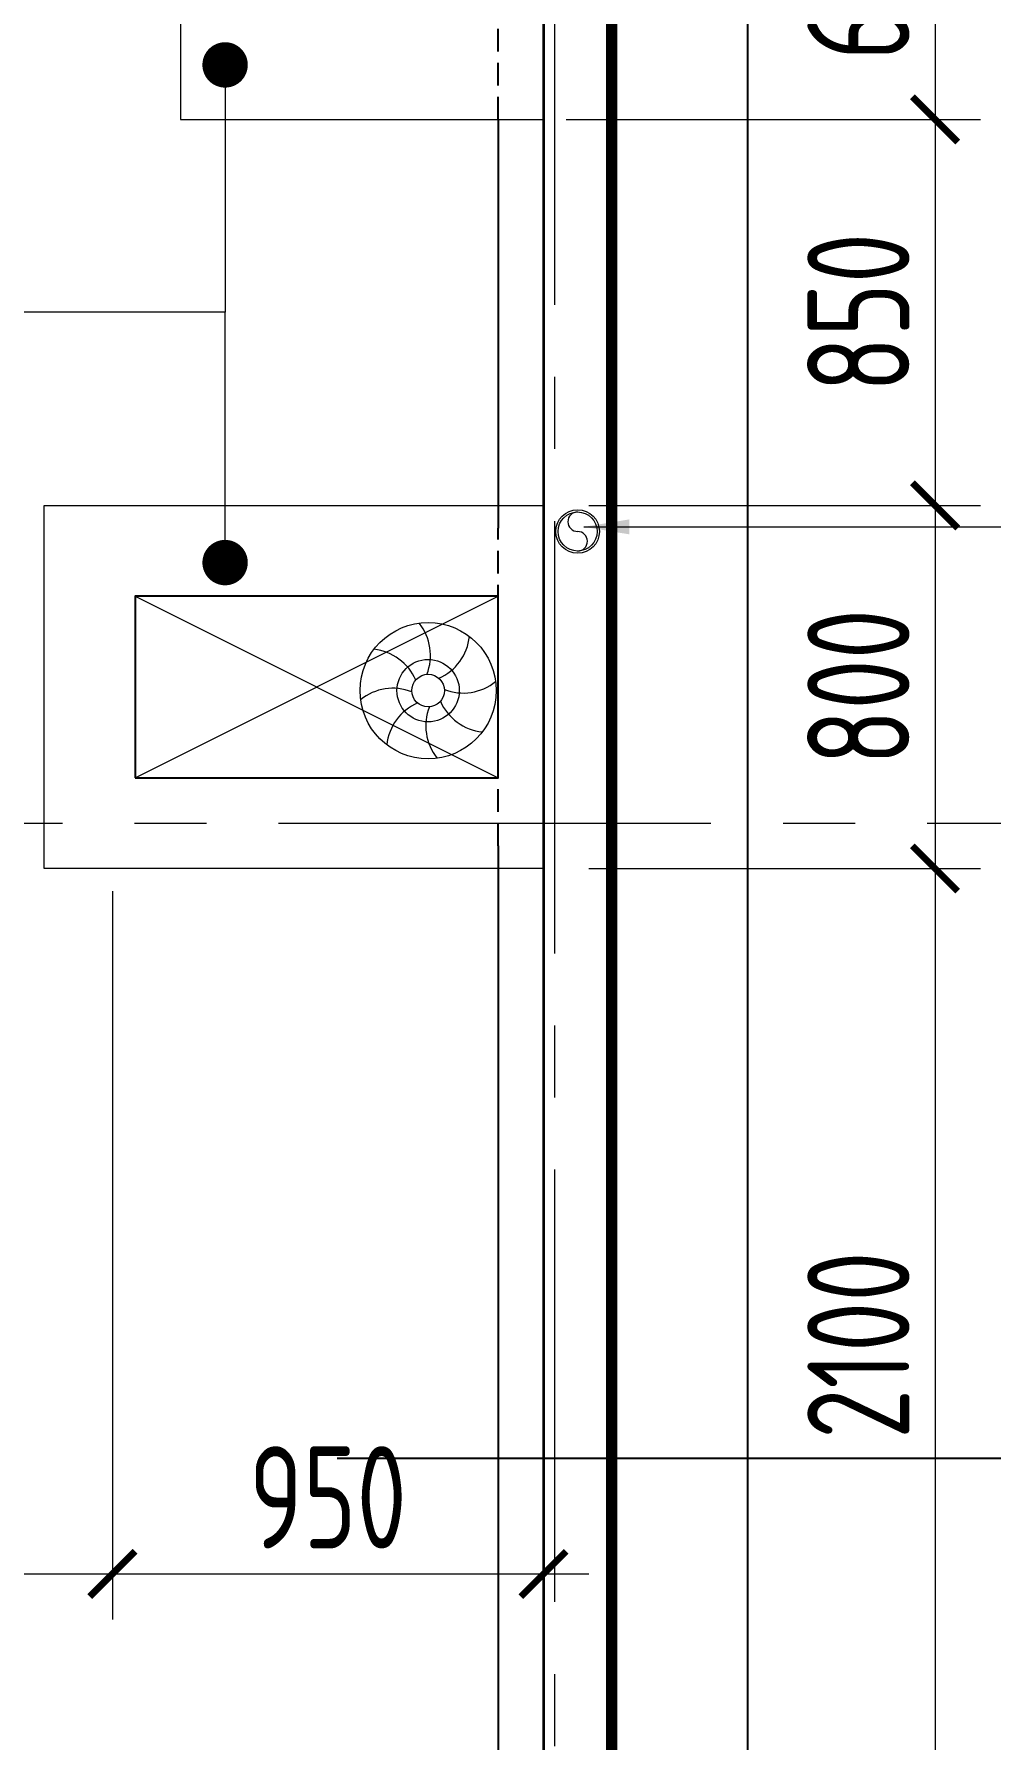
# Model space of a CAD drawing. Header units: millimetres. Extents: x -44713 to 26888, y -13000 to 43000.
# Drawn here: x 13728 to 15836, y 13880 to 17638 of the extents above; entities that cross this region are included whole.
import ezdxf

# ---------------------------------------------------------------- set-up
doc = ezdxf.new("R2010")
doc.units = ezdxf.units.MM
doc.header["$MEASUREMENT"] = 0
doc.header["$PDMODE"] = 1
for name, pattern in [('1735 X DT-5BR-Grids$0$CENTER2', [28.575, 19.05, -3.175, 3.175, -3.175]), ('1735 X DT-5BR-Plot Limit$0$PHANTOM', [2.5, 1.25, -0.25, 0.25, -0.25, 0.25, -0.25]), ('1735 X DT-5BR-RFP$0$HIDDEN', [0.375, 0.25, -0.125])]:
    doc.linetypes.add(name, pattern=pattern)
for name, color, linetype in [('00-First Floor Projection', 1, 'Continuous'), ('1735 X DT-5BR-Plot Limit$0$Z-BUILDING SETBACK', 150, '1735 X DT-5BR-Plot Limit$0$PHANTOM'), ('1735 X DT-5BR-RFP$0$0--STR UPSTAND', 253, 'Continuous')]:
    doc.layers.add(name, color=color, linetype=linetype)
for name, color, linetype, lineweight in [('05--LEADER', 8, 'Continuous', 13), ('05--TEXT-2', 2, 'Continuous', 25), ('07--DIM-2', 2, 'Continuous', 25), ('1735 X DT-5BR-Grids$0$03--GRID', 252, '1735 X DT-5BR-Grids$0$CENTER2', 5), ('1735 X DT-5BR-Grids$0$08--MAIN SECT REF', 7, 'Continuous', 25), ('1735 X DT-5BR-RFP$0$0-MEP', 251, 'Continuous', 20), ('1735 X DT-5BR-RFP$0$F--BLOCKWALL-1', 9, 'Continuous', 18), ('1735 X DT-5BR-RFP$0$F--BLOCKWALL-2', 2, 'Continuous', 25), ('1735 X DT-5BR-RFP$0$F--BLOCKWALL-3', 3, 'Continuous', 35), ('1735 X DT-5BR-RFP$0$X--OPENING ON SAME LVL', 1, 'Continuous', 15)]:
    doc.layers.add(name, color=color, linetype=linetype, lineweight=lineweight)
doc.styles.add('ISO', font='isocp2.shx', dxfattribs={"width": 0.8})
doc.dimstyles.new('1-100_AR', dxfattribs={"dimtxt": 225, "dimasz": 100, "dimexe": 100, "dimexo": 100, "dimgap": 0, "dimtad": 0, "dimdec": 0, "dimzin": 12, "dimdsep": 46, "dimtxsty": 'ISO', "dimblk": 'ARCHTICK', "dimcen": 100, "dimdle": 100, "dimclrd": 8, "dimclre": 9, "dimclrt": 2, "dimadec": 0, "dimazin": 0, "dimtfac": 1, "dimtdec": 0, "dimtmove": 0, "dimatfit": 2, "dimldrblk": 'ARCHTICK', "dimfxl": 1, "dimtvp": 0.75, "dimtolj": 1, "dimtzin": 12, "dimlwd": 9, "dimlwe": 9, "dimarcsym": 0})
doc.dimstyles.new('Copy of 1-100_AR LEADER', dxfattribs={"dimtxt": 200, "dimasz": 100, "dimexe": 100, "dimexo": 100, "dimgap": 0, "dimtad": 0, "dimdec": 0, "dimzin": 12, "dimdsep": 46, "dimtxsty": 'ISO', "dimcen": 150, "dimdle": 100, "dimclrd": 8, "dimclre": 9, "dimclrt": 2, "dimadec": 0, "dimazin": 0, "dimtfac": 1, "dimtdec": 0, "dimtmove": 0, "dimatfit": 2, "dimfxl": 1, "dimtvp": 0.75, "dimtolj": 1, "dimtzin": 12, "dimlwd": 9, "dimlwe": 9, "dimarcsym": 0})

# ---------------------------------------------------------------- blocks, each defined once
blk = doc.blocks.new('1735 X DT-5BR-RFP$0$A$C5C490E41')
at = {"linetype": 'Continuous'}
for radius in [150.1, 35.9]:
    blk.add_circle((150.1, 150.1), radius, dxfattribs=at)
for centre, start, end in [((25.2, 196.2), 353.7296, 54.2396), ((94.4, 271), 308.7296, 9.2396), ((29.1, 94.4), 38.7296, 99.2396), ((196.2, 274.9), 263.7296, 324.2396), ((103.9, 25.2), 83.7296, 144.2396), ((205.7, 29.1), 128.7296, 189.2396), ((274.9, 103.9), 173.7296, 234.2396), ((271, 205.7), 218.7296, 279.2396)]:
    blk.add_arc(centre, 113.5, start, end, dxfattribs=at)
blk = doc.blocks.new('1735 X DT-5BR-RFP$0$P331-030UP')
at = {"linetype": 'Continuous'}
blk.add_circle((0, 0), 48, dxfattribs=at)
at = {"linetype": 'Continuous', "ltscale": 0.005}
blk.add_circle((0, 0), 43, dxfattribs=at)
at = {"linetype": 'Continuous'}
for centre, start, end in [((0, 21.5), 90, 270), ((0, -21.5), 270, 90)]:
    blk.add_arc(centre, 21.5, start, end, dxfattribs=at)
blk = doc.blocks.new('1735 X DT-5BR-RFP')
blk.add_lwpolyline([(13950, 16000), (14750, 16000), (14750, 16399.9), (13950, 16399.9)], close=True)
at = {"layer": '1735 X DT-5BR-RFP$0$0--STR UPSTAND', "linetype": '1735 X DT-5BR-RFP$0$HIDDEN', "ltscale": 200}
for p, q in [((14750, 17450), (14750, 18050)), ((14850, 17450), (14850, 18050)), ((14750, 15849.9), (14750, 16549.9))]:
    blk.add_line(p, q, dxfattribs=at)
at = {"layer": '1735 X DT-5BR-RFP$0$0--STR UPSTAND'}
for points in [[(14750, 17450), (14750, 16549.9)], [(14750, 15849.9), (14750, 13650)]]:
    blk.add_lwpolyline(points, dxfattribs=at)
at = {"layer": '1735 X DT-5BR-RFP$0$0-MEP'}
blk.add_circle((14595.7, 16191.8), 68.7, dxfattribs=at)
at = {"layer": '1735 X DT-5BR-RFP$0$F--BLOCKWALL-1'}
for points in [[(14850, 18050), (14050, 18050), (14050, 17450), (14850, 17450)], [(14850, 15799.9), (13750, 15799.9), (13750, 16599.9), (14850, 16599.9)]]:
    blk.add_lwpolyline(points, dxfattribs=at)
at = {"layer": '1735 X DT-5BR-RFP$0$F--BLOCKWALL-2'}
blk.add_lwpolyline([(9700, 9450), (9700, 5450), (15300, 5450), (15300, 23800), (7800, 23800), (7800, 25500), (2700, 25500), (2700, 21100), (3000, 21100)], dxfattribs=at)
at = {"layer": '1735 X DT-5BR-RFP$0$F--BLOCKWALL-3'}
blk.add_lwpolyline([(3150, 20950), (14850, 20950), (14850, 9600), (3150, 9600), (3150, 20100), (3000, 20100), (3000, 9450), (15000, 9450), (15000, 21100), (3000, 21100), (3000, 20950)], close=True, dxfattribs=at)
at = {"layer": '1735 X DT-5BR-RFP$0$X--OPENING ON SAME LVL', "ltscale": 1000}
for p, q in [((13950, 16399.9), (14750, 16000)), ((13950, 16000), (14750, 16399.9))]:
    blk.add_line(p, q, dxfattribs=at)
at = {"layer": '1735 X DT-5BR-RFP$0$0-MEP'}
blk.add_blockref('1735 X DT-5BR-RFP$0$P331-030UP', (14925.1, 16542.4), dxfattribs=at)
at = {"layer": '1735 X DT-5BR-RFP$0$0-MEP', "rotation": 344.7221219588207}
blk.add_blockref('1735 X DT-5BR-RFP$0$A$C5C490E41', (14411.4, 16086.6), dxfattribs=at)
blk = doc.blocks.new('_ArchTick')
at = {"color": 0, "const_width": 0.15}
blk.add_lwpolyline([(-0.5, -0.5), (0.5, 0.5)], dxfattribs=at)
blk = doc.blocks.new('*D26')
at = {"layer": '07--DIM-2', "color": 9, "lineweight": 9, "transparency": 16777216}
for p, q in [((13900, 15749.9), (13900, 14145.9)), ((5950.4, 15225), (5950.4, 14145.9))]:
    blk.add_line(p, q, dxfattribs=at)
at = {"layer": '07--DIM-2', "color": 8, "lineweight": 9, "transparency": 16777216}
blk.add_line((5850.4, 14245.9), (14000, 14245.9), dxfattribs=at)
at = {"layer": 'Defpoints', "color": 0, "transparency": 16777216}
for p in [(13900, 15849.9), (5950.4, 15325), (13900, 14245.9)]:
    blk.add_point(p, dxfattribs=at)
at = {"layer": '07--DIM-2', "color": 8, "lineweight": 9, "transparency": 16777216, "xscale": 100, "yscale": 100, "zscale": 100, "rotation": 180}
blk.add_blockref('_ArchTick', (5950.4, 14245.9), dxfattribs=at)
at = {"layer": '07--DIM-2', "color": 8, "lineweight": 9, "transparency": 16777216, "xscale": 100, "yscale": 100, "zscale": 100}
blk.add_blockref('_ArchTick', (13900, 14245.9), dxfattribs=at)
at = {"layer": '07--DIM-2', "color": 2, "transparency": 16777216, "insert": (9925.2, 14414.7), "char_height": 225, "attachment_point": 5, "style": 'ISO'}
blk.add_mtext('\\A1;7950', dxfattribs=at)
blk = doc.blocks.new('*D27')
at = {"layer": '07--DIM-2', "color": 9, "lineweight": 9, "transparency": 16777216}
for p, q in [((14850, 15900), (14850, 14145.9)), ((13900, 15749.9), (13900, 14145.9))]:
    blk.add_line(p, q, dxfattribs=at)
at = {"layer": '07--DIM-2', "color": 8, "lineweight": 9, "transparency": 16777216}
blk.add_line((13800, 14245.9), (14950, 14245.9), dxfattribs=at)
at = {"layer": 'Defpoints', "color": 0, "transparency": 16777216}
for p in [(14850, 16000), (13900, 15849.9), (14850, 14245.9)]:
    blk.add_point(p, dxfattribs=at)
at = {"layer": '07--DIM-2', "color": 8, "lineweight": 9, "transparency": 16777216, "xscale": 100, "yscale": 100, "zscale": 100, "rotation": 180}
blk.add_blockref('_ArchTick', (13900, 14245.9), dxfattribs=at)
at = {"layer": '07--DIM-2', "color": 8, "lineweight": 9, "transparency": 16777216, "xscale": 100, "yscale": 100, "zscale": 100}
blk.add_blockref('_ArchTick', (14850, 14245.9), dxfattribs=at)
at = {"layer": '07--DIM-2', "color": 2, "transparency": 16777216, "insert": (14375, 14414.7), "char_height": 225, "attachment_point": 5, "style": 'ISO'}
blk.add_mtext('\\A1;950', dxfattribs=at)
blk = doc.blocks.new('*D28')
at = {"layer": '07--DIM-2', "color": 8, "lineweight": 9, "transparency": 16777216}
blk.add_line((15712.5, 18150), (15712.5, 17350), dxfattribs=at)
at = {"layer": '07--DIM-2', "color": 9, "lineweight": 9, "transparency": 16777216}
for p, q in [((14900, 18050), (15812.5, 18050)), ((14900, 17450), (15812.5, 17450))]:
    blk.add_line(p, q, dxfattribs=at)
at = {"layer": 'Defpoints', "color": 0, "transparency": 16777216}
for p in [(14800, 18050), (14800, 17450), (15712.5, 17450)]:
    blk.add_point(p, dxfattribs=at)
at = {"layer": '07--DIM-2', "color": 8, "lineweight": 9, "transparency": 16777216, "xscale": 100, "yscale": 100, "zscale": 100}
for p, rotation in [((15712.5, 18050), 90), ((15712.5, 17450), 270)]:
    blk.add_blockref('_ArchTick', p, dxfattribs=dict(at, rotation=rotation))
at = {"layer": '07--DIM-2', "color": 2, "transparency": 16777216, "insert": (15543.7, 17750), "char_height": 225, "attachment_point": 5, "rotation": 90, "style": 'ISO'}
blk.add_mtext('\\A1;600', dxfattribs=at)
blk = doc.blocks.new('*D29')
at = {"layer": '07--DIM-2', "color": 8, "lineweight": 9, "transparency": 16777216}
blk.add_line((15712.5, 17550), (15712.5, 16499.9), dxfattribs=at)
at = {"layer": '07--DIM-2', "color": 9, "lineweight": 9, "transparency": 16777216}
for p, q in [((14900, 17450), (15812.5, 17450)), ((14950, 16599.9), (15812.5, 16599.9))]:
    blk.add_line(p, q, dxfattribs=at)
at = {"layer": 'Defpoints', "color": 0, "transparency": 16777216}
for p in [(14800, 17450), (14850, 16599.9), (15712.5, 16599.9)]:
    blk.add_point(p, dxfattribs=at)
at = {"layer": '07--DIM-2', "color": 8, "lineweight": 9, "transparency": 16777216, "xscale": 100, "yscale": 100, "zscale": 100}
for p, rotation in [((15712.5, 17450), 90), ((15712.5, 16599.9), 270)]:
    blk.add_blockref('_ArchTick', p, dxfattribs=dict(at, rotation=rotation))
at = {"layer": '07--DIM-2', "color": 2, "transparency": 16777216, "insert": (15543.7, 17024.9), "char_height": 225, "attachment_point": 5, "rotation": 90, "style": 'ISO'}
blk.add_mtext('\\A1;850', dxfattribs=at)
blk = doc.blocks.new('*D30')
at = {"layer": '07--DIM-2', "color": 8, "lineweight": 9, "transparency": 16777216}
blk.add_line((15712.5, 16699.9), (15712.5, 15699.9), dxfattribs=at)
at = {"layer": '07--DIM-2', "color": 9, "lineweight": 9, "transparency": 16777216}
for p, q in [((14950, 16599.9), (15812.5, 16599.9)), ((14950, 15799.9), (15812.5, 15799.9))]:
    blk.add_line(p, q, dxfattribs=at)
at = {"layer": 'Defpoints', "color": 0, "transparency": 16777216}
for p in [(14850, 16599.9), (14850, 15799.9), (15712.5, 15799.9)]:
    blk.add_point(p, dxfattribs=at)
at = {"layer": '07--DIM-2', "color": 8, "lineweight": 9, "transparency": 16777216, "xscale": 100, "yscale": 100, "zscale": 100}
for p, rotation in [((15712.5, 16599.9), 90), ((15712.5, 15799.9), 270)]:
    blk.add_blockref('_ArchTick', p, dxfattribs=dict(at, rotation=rotation))
at = {"layer": '07--DIM-2', "color": 2, "transparency": 16777216, "insert": (15543.7, 16199.9), "char_height": 225, "attachment_point": 5, "rotation": 90, "style": 'ISO'}
blk.add_mtext('\\A1;800', dxfattribs=at)
blk = doc.blocks.new('*D31')
at = {"layer": '07--DIM-2', "color": 8, "lineweight": 9, "transparency": 16777216}
blk.add_line((15712.5, 15899.9), (15712.5, 13600), dxfattribs=at)
at = {"layer": '07--DIM-2', "color": 9, "lineweight": 9, "transparency": 16777216}
for p, q in [((14950, 15799.9), (15812.5, 15799.9)), ((14950, 13700), (15812.5, 13700))]:
    blk.add_line(p, q, dxfattribs=at)
at = {"layer": 'Defpoints', "color": 0, "transparency": 16777216}
for p in [(14850, 15799.9), (14850, 13700), (15712.5, 13700)]:
    blk.add_point(p, dxfattribs=at)
at = {"layer": '07--DIM-2', "color": 8, "lineweight": 9, "transparency": 16777216, "xscale": 100, "yscale": 100, "zscale": 100}
for p, rotation in [((15712.5, 15799.9), 90), ((15712.5, 13700), 270)]:
    blk.add_blockref('_ArchTick', p, dxfattribs=dict(at, rotation=rotation))
at = {"layer": '07--DIM-2', "color": 2, "transparency": 16777216, "insert": (15543.7, 14749.9), "char_height": 225, "attachment_point": 5, "rotation": 90, "style": 'ISO'}
blk.add_mtext('\\A1;2100', dxfattribs=at)
blk = doc.blocks.new('1735 X DT-5BR-Grids')
at = {"layer": '1735 X DT-5BR-Grids$0$03--GRID', "ltscale": 50}
for p, q in [((14875, -2960.853), (14875, 33283.323)), ((-2878.651, 15899.999), (20742.863, 15899.999))]:
    blk.add_line(p, q, dxfattribs=at)
at = {"layer": '1735 X DT-5BR-Grids$0$08--MAIN SECT REF'}
blk.add_line((15883.201, 14500.126), (14395.003, 14500.126), dxfattribs=at)
blk = doc.blocks.new('1735 X DT-5BR-Plot Limit')
at = {"layer": '1735 X DT-5BR-Plot Limit$0$Z-BUILDING SETBACK', "ltscale": 500, "const_width": 25}
blk.add_lwpolyline([(15000, 3000), (3000, 3000), (3000, 27000.001), (15000, 27000.001)], close=True, dxfattribs=at)

msp = doc.modelspace()

# ---------------------------------------------------------------- block references
at = {"layer": '00-First Floor Projection'}
msp.add_blockref('1735 X DT-5BR-RFP', (0, 0), dxfattribs=at)

# ---------------------------------------------------------------- next in the draw order: block references
msp.add_blockref('1735 X DT-5BR-Plot Limit', (0, 0))
at = {"layer": '07--DIM-2'}
msp.add_blockref('1735 X DT-5BR-Grids', (0, 0), dxfattribs=at)

# ---------------------------------------------------------------- next in the draw order: dimensions: what is measured, and where the dimension line sits
dim = msp.add_linear_dim(base=(15712.5, 17450), p1=(14800, 18050), p2=(14800, 17450), angle=90, dimstyle='1-100_AR', dxfattribs=at)
dim.commit()
dim.dimension.update_dxf_attribs({"geometry": '*D28', "text_midpoint": (15543.7, 17750)})
for base, p1, p2, picture, middle in [((15712.5, 16599.9), (14800, 17450), (14850, 16599.9), '*D29', (15543.7, 17024.9)), ((15712.5, 15799.9), (14850, 16599.9), (14850, 15799.9), '*D30', (15543.7, 16199.9)), ((15712.5, 13700), (14850, 15799.9), (14850, 13700), '*D31', (15543.7, 14749.9))]:
    dim = msp.add_linear_dim(base=base, p1=p1, p2=p2, angle=90, dimstyle='1-100_AR', override={"dimtmove": 1}, dxfattribs=at)
    dim.commit()
    dim.dimension.update_dxf_attribs({"geometry": picture, "text_midpoint": middle})
for base, p1, p2, picture, middle in [((14850, 14245.9), (13900, 15849.9), (14850, 16000), '*D27', (14375, 14414.7)), ((13900, 14245.9), (5950.4, 15325), (13900, 15849.9), '*D26', (9925.2, 14414.7))]:
    dim = msp.add_linear_dim(base=base, p1=p1, p2=p2, dimstyle='1-100_AR', override={"dimtmove": 1}, dxfattribs=at)
    dim.commit()
    dim.dimension.update_dxf_attribs({"geometry": picture, "text_midpoint": middle})

# ---------------------------------------------------------------- next in the draw order: leaders
at = {"layer": '05--LEADER'}
for points in [[(14148.4, 17570.3), (14148.4, 17025.9), (13344.5, 17025.9)], [(14148.4, 16473.9), (14148.4, 17025.9), (13344.5, 17025.9)]]:
    msp.add_leader(points, dimstyle='1-100_AR', override={"dimldrblk": 'Dot'}, dxfattribs=at)
at = {"layer": '05--TEXT-2'}
msp.add_leader([(14938.8, 16552.6), (16568.7, 16552.6)], dimstyle='Copy of 1-100_AR LEADER', dxfattribs=at)

doc.saveas('drawing.dxf')
